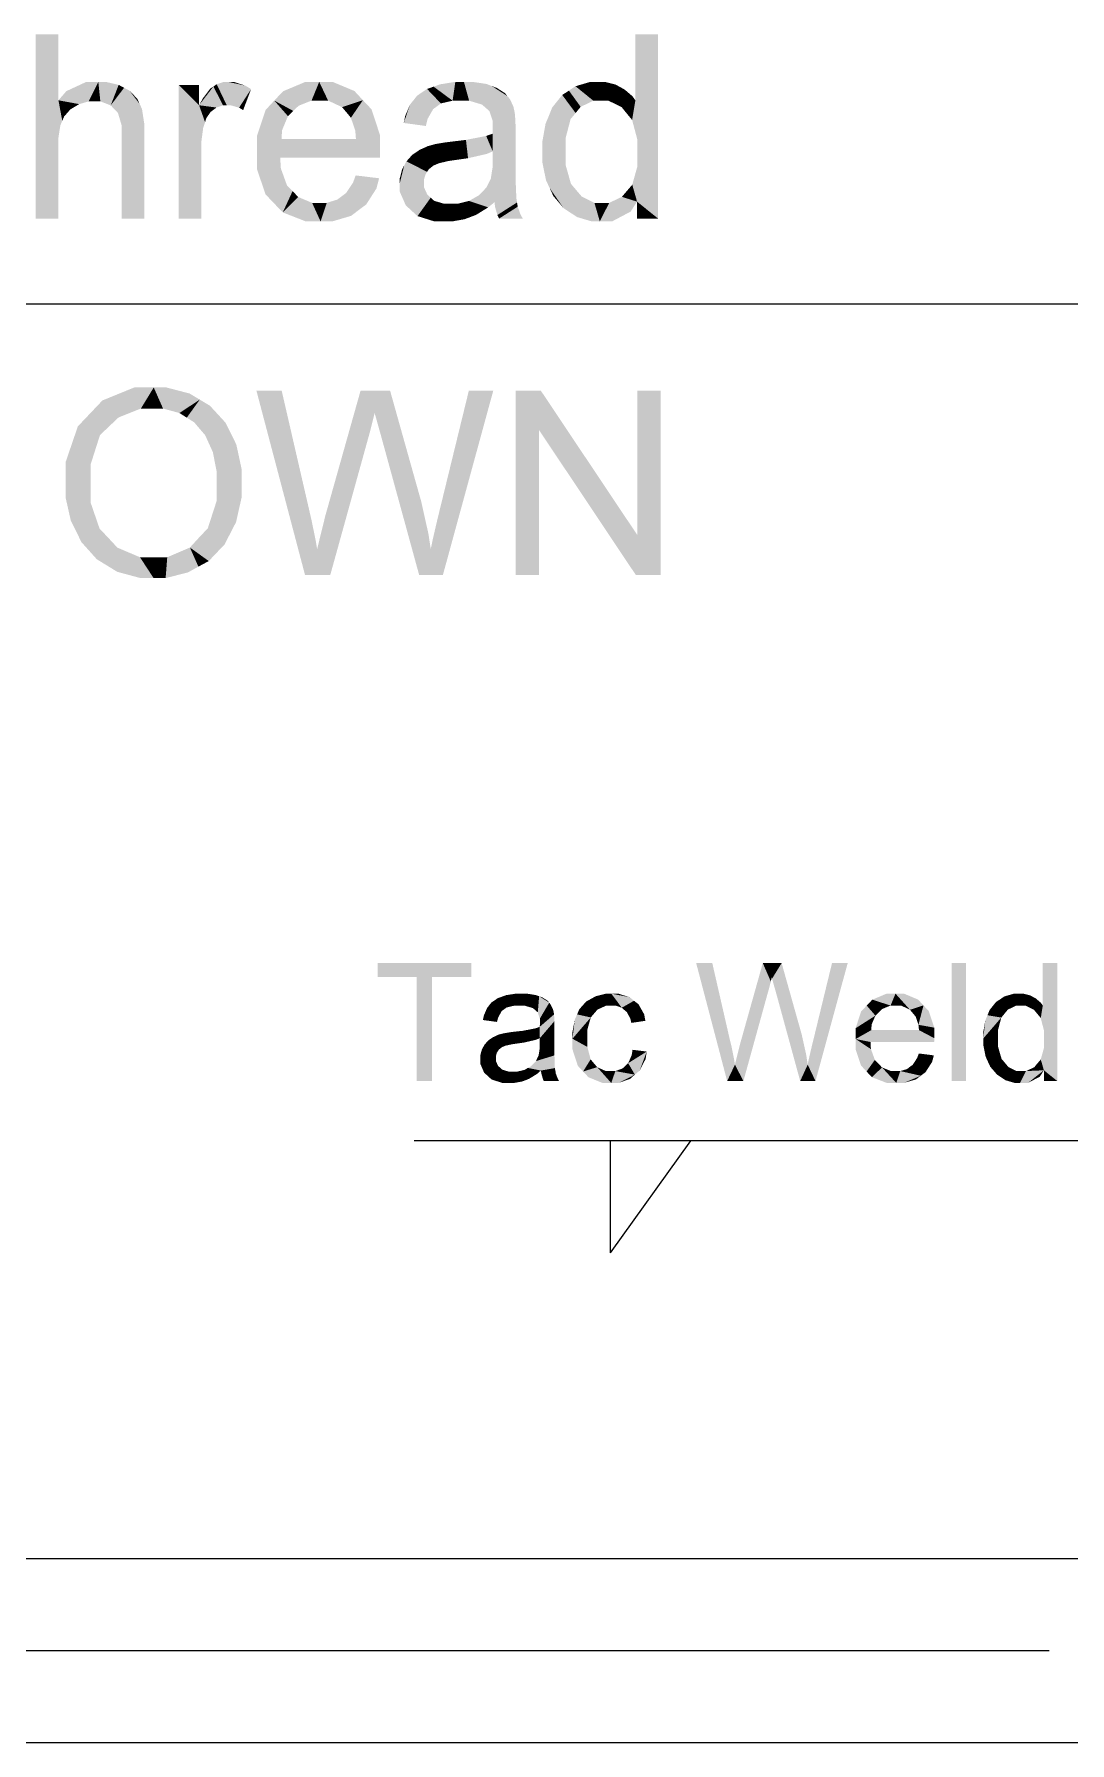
# Model space of a CAD drawing. Header units: millimetres. Extents: x 2 to 579, y 1 to 405.
# Drawn here: x 208.05 to 215.64, y 100.45 to 112.96 of the extents above; entities that cross this region are included whole.
import ezdxf

# ---------------------------------------------------------------- set-up
doc = ezdxf.new("R2010")
doc.units = ezdxf.units.MM
doc.linetypes.add('XKITLINE00', pattern=[0])
doc.layers.add('LinkedObject', color=7, linetype='Continuous', lineweight=0)

# ---------------------------------------------------------------- blocks, each defined once
blk = doc.blocks.new('*A4')
at = {"layer": 'LinkedObject'}
for points in [[(208.232, 112.958), (208.066, 111.608), (208.066, 112.958)], [(208.232, 112.474), (208.066, 111.608), (208.232, 112.958)], [(212.624, 112.958), (212.458, 112.474), (212.458, 112.958)], [(212.624, 112.958), (212.473, 112.183), (212.458, 112.474)], [(212.473, 112.183), (212.624, 112.958), (212.624, 111.608)], [(208.436, 112.609), (208.232, 112.474), (208.29, 112.541)], [(208.524, 112.609), (208.232, 112.474), (208.436, 112.609)], [(208.453, 112.466), (208.232, 112.474), (208.524, 112.609)], [(208.453, 112.466), (208.524, 112.609), (208.49, 112.466)], [(208.49, 112.466), (208.524, 112.609), (208.539, 112.466)], [(208.524, 112.609), (208.615, 112.437), (208.539, 112.466)], [(208.578, 112.609), (208.615, 112.437), (208.524, 112.609)], [(208.673, 112.587), (208.615, 112.437), (208.578, 112.609)], [(208.713, 112.566), (208.615, 112.437), (208.673, 112.587)], [(208.713, 112.566), (208.642, 112.409), (208.615, 112.437)], [(208.753, 112.544), (208.642, 112.409), (208.713, 112.566)], [(208.642, 112.409), (208.753, 112.544), (208.668, 112.381)], [(208.668, 112.381), (208.753, 112.544), (208.827, 112.447)], [(208.827, 112.447), (208.753, 112.544), (208.81, 112.485)], [(209.112, 112.587), (209.262, 112.438), (209.112, 111.608)], [(209.262, 112.438), (209.112, 112.587), (209.262, 112.587)], [(209.367, 112.575), (209.262, 112.438), (209.343, 112.559)], [(209.438, 112.437), (209.262, 112.438), (209.367, 112.575)], [(209.343, 112.559), (209.262, 112.438), (209.291, 112.49)], [(209.391, 112.592), (209.465, 112.437), (209.367, 112.575)], [(209.367, 112.575), (209.465, 112.437), (209.438, 112.437)], [(209.444, 112.609), (209.465, 112.437), (209.391, 112.592)], [(209.473, 112.609), (209.465, 112.437), (209.444, 112.609)], [(209.473, 112.609), (209.495, 112.437), (209.465, 112.437)], [(209.6, 112.582), (209.473, 112.609), (209.515, 112.609)], [(209.643, 112.556), (209.473, 112.609), (209.6, 112.582)], [(209.555, 112.42), (209.473, 112.609), (209.643, 112.556)], [(209.495, 112.437), (209.473, 112.609), (209.555, 112.42)], [(209.555, 112.42), (209.643, 112.556), (209.585, 112.402)], [(210.041, 112.609), (209.813, 112.472), (209.877, 112.54)], [(210.142, 112.609), (209.813, 112.472), (210.041, 112.609)], [(210.086, 112.472), (209.813, 112.472), (210.142, 112.609)], [(210.086, 112.472), (210.142, 112.609), (210.144, 112.472)], [(210.142, 112.609), (210.207, 112.472), (210.144, 112.472)], [(210.4, 112.542), (210.142, 112.609), (210.24, 112.609)], [(210.462, 112.475), (210.142, 112.609), (210.4, 112.542)], [(210.309, 112.424), (210.142, 112.609), (210.462, 112.475)], [(210.207, 112.472), (210.142, 112.609), (210.309, 112.424)], [(210.859, 112.508), (211.033, 112.451), (210.834, 112.476)], [(210.932, 112.557), (211.033, 112.451), (210.859, 112.508)], [(210.98, 112.574), (211.033, 112.451), (210.932, 112.557)], [(211.139, 112.609), (210.98, 112.574), (211.028, 112.591)], [(211.119, 112.471), (210.98, 112.574), (211.139, 112.609)], [(211.033, 112.451), (210.98, 112.574), (211.119, 112.471)], [(211.119, 112.471), (211.139, 112.609), (211.177, 112.471)], [(211.177, 112.471), (211.139, 112.609), (211.24, 112.471)], [(211.202, 112.609), (211.24, 112.471), (211.139, 112.609)], [(211.366, 112.594), (211.202, 112.609), (211.264, 112.609)], [(211.405, 112.579), (211.202, 112.609), (211.366, 112.594)], [(211.334, 112.443), (211.202, 112.609), (211.405, 112.579)], [(211.24, 112.471), (211.202, 112.609), (211.334, 112.443)], [(211.334, 112.443), (211.405, 112.579), (211.366, 112.415)], [(211.366, 112.415), (211.405, 112.579), (211.389, 112.394)], [(211.405, 112.579), (211.413, 112.323), (211.389, 112.394)], [(211.52, 112.505), (211.413, 112.323), (211.405, 112.579)], [(211.502, 112.527), (211.405, 112.579), (211.444, 112.564)], [(211.52, 112.505), (211.405, 112.579), (211.502, 112.527)], [(211.539, 112.483), (211.413, 112.323), (211.52, 112.505)], [(211.922, 112.513), (212.02, 112.381), (211.849, 112.422)], [(212.057, 112.426), (211.922, 112.513), (211.971, 112.545)], [(212.02, 112.381), (211.922, 112.513), (212.057, 112.426)], [(212.019, 112.577), (212.15, 112.471), (211.971, 112.545)], [(211.971, 112.545), (212.15, 112.471), (212.057, 112.426)], [(212.128, 112.609), (212.15, 112.471), (212.019, 112.577)], [(212.189, 112.609), (212.15, 112.471), (212.128, 112.609)], [(212.15, 112.471), (212.189, 112.609), (212.205, 112.471)], [(212.189, 112.609), (212.261, 112.471), (212.205, 112.471)], [(212.233, 112.609), (212.261, 112.471), (212.189, 112.609)], [(212.311, 112.59), (212.261, 112.471), (212.233, 112.609)], [(212.346, 112.571), (212.261, 112.471), (212.311, 112.59)], [(212.346, 112.571), (212.357, 112.424), (212.261, 112.471)], [(212.38, 112.552), (212.357, 112.424), (212.346, 112.571)], [(212.436, 112.504), (212.357, 112.424), (212.38, 112.552)], [(212.458, 112.474), (212.357, 112.424), (212.436, 112.504)], [(208.232, 112.201), (208.066, 111.608), (208.232, 112.474)], [(208.232, 112.201), (208.232, 112.474), (208.246, 112.291)], [(208.246, 112.291), (208.232, 112.474), (208.26, 112.324)], [(208.26, 112.324), (208.232, 112.474), (208.274, 112.356)], [(208.274, 112.356), (208.232, 112.474), (208.32, 112.408)], [(208.32, 112.408), (208.232, 112.474), (208.352, 112.427)], [(208.352, 112.427), (208.232, 112.474), (208.384, 112.446)], [(208.384, 112.446), (208.232, 112.474), (208.453, 112.466)], [(208.827, 112.447), (208.695, 112.29), (208.668, 112.381)], [(208.844, 112.41), (208.695, 112.29), (208.827, 112.447)], [(208.861, 112.3), (208.695, 112.29), (208.844, 112.41)], [(209.112, 111.608), (209.262, 112.438), (209.279, 111.608)], [(209.262, 112.438), (209.279, 112.12), (209.279, 111.608)], [(209.279, 112.12), (209.262, 112.438), (209.279, 112.173)], [(209.279, 112.173), (209.262, 112.438), (209.292, 112.27)], [(209.292, 112.27), (209.262, 112.438), (209.306, 112.314)], [(209.306, 112.314), (209.262, 112.438), (209.315, 112.343)], [(209.315, 112.343), (209.262, 112.438), (209.346, 112.388)], [(209.346, 112.388), (209.262, 112.438), (209.367, 112.404)], [(209.367, 112.404), (209.262, 112.438), (209.389, 112.421)], [(209.389, 112.421), (209.262, 112.438), (209.438, 112.437)], [(209.813, 112.472), (209.686, 112.213), (209.75, 112.404)], [(209.913, 112.358), (209.686, 112.213), (209.813, 112.472)], [(209.813, 112.472), (209.952, 112.396), (209.913, 112.358)], [(209.952, 112.396), (209.813, 112.472), (209.991, 112.434)], [(209.991, 112.434), (209.813, 112.472), (210.086, 112.472)], [(210.309, 112.424), (210.462, 112.475), (210.349, 112.377)], [(210.462, 112.475), (210.374, 112.346), (210.349, 112.377)], [(210.374, 112.346), (210.462, 112.475), (210.406, 112.253)], [(210.406, 112.253), (210.462, 112.475), (210.587, 112.22)], [(210.587, 112.22), (210.462, 112.475), (210.525, 112.408)], [(210.834, 112.476), (210.761, 112.308), (210.808, 112.444)], [(210.977, 112.41), (210.761, 112.308), (210.834, 112.476)], [(210.808, 112.444), (210.761, 112.308), (210.772, 112.36)], [(210.936, 112.338), (210.761, 112.308), (210.977, 112.41)], [(210.977, 112.41), (210.834, 112.476), (211.005, 112.43)], [(211.005, 112.43), (210.834, 112.476), (211.033, 112.451)], [(211.413, 112.268), (211.576, 112.371), (211.412, 112.246)], [(211.412, 112.246), (211.576, 112.371), (211.412, 112.229)], [(211.412, 112.229), (211.576, 112.371), (211.413, 112.1)], [(211.565, 112.426), (211.413, 112.323), (211.539, 112.483)], [(211.572, 112.392), (211.413, 112.323), (211.565, 112.426)], [(211.413, 112.323), (211.572, 112.392), (211.576, 112.371)], [(211.413, 112.323), (211.576, 112.371), (211.413, 112.272)], [(211.413, 112.272), (211.576, 112.371), (211.413, 112.268)], [(211.58, 112.295), (211.413, 112.1), (211.576, 112.371)], [(211.825, 112.362), (211.776, 112.097), (211.8, 112.303)], [(211.983, 112.336), (211.776, 112.097), (211.825, 112.362)], [(211.849, 112.422), (212.02, 112.381), (211.825, 112.362)], [(211.825, 112.362), (212.02, 112.381), (211.983, 112.336)], [(212.357, 112.424), (212.458, 112.474), (212.395, 112.377)], [(212.395, 112.377), (212.458, 112.474), (212.434, 112.33)], [(212.458, 112.474), (212.473, 112.183), (212.434, 112.33)], [(208.861, 112.228), (208.695, 112.29), (208.861, 112.3)], [(208.695, 112.29), (208.861, 112.228), (208.695, 112.228)], [(209.87, 112.255), (209.686, 112.213), (209.913, 112.358)], [(209.686, 112.213), (209.87, 112.255), (209.866, 112.191)], [(210.406, 112.253), (210.587, 112.22), (210.411, 112.191)], [(210.761, 112.308), (210.936, 112.338), (210.923, 112.286)], [(211.58, 112.239), (211.412, 112.039), (211.413, 112.1)], [(211.58, 112.018), (211.412, 112.039), (211.58, 112.239)], [(211.58, 112.239), (211.413, 112.1), (211.58, 112.295)], [(211.946, 112.194), (211.776, 112.097), (211.983, 112.336)], [(211.8, 112.303), (211.776, 112.097), (211.776, 112.17)], [(208.232, 112.143), (208.066, 111.608), (208.232, 112.201)], [(208.066, 111.608), (208.232, 112.143), (208.232, 111.608)], [(208.695, 111.608), (208.861, 112.228), (208.861, 111.608)], [(208.695, 112.228), (208.861, 112.228), (208.695, 111.608)], [(209.866, 112.191), (209.686, 112.089), (209.686, 112.213)], [(209.866, 112.191), (210.587, 112.099), (209.686, 112.089)], [(210.411, 112.191), (210.587, 112.099), (209.866, 112.191)], [(210.587, 112.099), (210.411, 112.191), (210.587, 112.22)], [(210.877, 112.111), (210.977, 111.995), (210.851, 112.093)], [(210.937, 112.138), (210.977, 111.995), (210.877, 112.111)], [(210.97, 112.147), (210.977, 111.995), (210.937, 112.138)], [(210.994, 112.154), (211.019, 112.013), (210.97, 112.147)], [(210.977, 111.995), (210.97, 112.147), (210.998, 112.004)], [(210.998, 112.004), (210.97, 112.147), (211.019, 112.013)], [(211.068, 112.166), (211.091, 112.03), (210.994, 112.154)], [(210.994, 112.154), (211.091, 112.03), (211.019, 112.013)], [(211.117, 112.172), (211.142, 112.037), (211.068, 112.166)], [(211.068, 112.166), (211.142, 112.037), (211.091, 112.03)], [(211.217, 112.184), (211.232, 112.05), (211.117, 112.172)], [(211.117, 112.172), (211.232, 112.05), (211.142, 112.037)], [(211.365, 112.213), (211.413, 112.1), (211.217, 112.184)], [(211.217, 112.184), (211.413, 112.1), (211.232, 112.05)], [(211.412, 112.229), (211.413, 112.1), (211.365, 112.213)], [(211.776, 112.097), (211.946, 112.194), (211.946, 112.097)], [(212.473, 112.183), (212.624, 111.608), (212.473, 112.083)], [(210.587, 112.092), (209.686, 112.089), (210.587, 112.099)], [(210.586, 112.07), (209.686, 112.089), (210.587, 112.092)], [(209.686, 112.089), (209.812, 111.719), (209.686, 111.97)], [(209.861, 111.975), (209.812, 111.719), (209.686, 112.089)], [(209.861, 111.975), (209.686, 112.089), (209.856, 112.055)], [(210.586, 112.055), (209.686, 112.089), (210.586, 112.07)], [(209.856, 112.055), (209.686, 112.089), (210.586, 112.055)], [(210.765, 111.998), (210.732, 111.867), (210.749, 111.968)], [(210.921, 111.932), (210.732, 111.867), (210.765, 111.998)], [(210.781, 112.027), (210.932, 111.95), (210.765, 111.998)], [(210.765, 111.998), (210.932, 111.95), (210.921, 111.932)], [(210.824, 112.075), (210.932, 111.95), (210.781, 112.027)], [(210.944, 111.968), (210.824, 112.075), (210.851, 112.093)], [(210.932, 111.95), (210.824, 112.075), (210.944, 111.968)], [(210.851, 112.093), (210.977, 111.995), (210.944, 111.968)], [(211.232, 112.05), (211.413, 112.1), (211.368, 112.081)], [(211.399, 111.901), (211.58, 112.018), (211.58, 111.903)], [(211.412, 111.984), (211.58, 112.018), (211.399, 111.901)], [(211.58, 112.018), (211.412, 111.984), (211.412, 112.039)], [(211.776, 112.097), (211.946, 112.003), (211.776, 112.022)], [(211.946, 112.003), (211.776, 112.097), (211.946, 112.097)], [(211.776, 112.022), (211.946, 112.003), (211.803, 111.889)], [(211.803, 111.889), (211.946, 112.003), (211.83, 111.831)], [(211.83, 111.831), (211.946, 112.003), (211.986, 111.862)], [(212.473, 111.992), (212.624, 111.608), (212.435, 111.856)], [(212.473, 112.083), (212.624, 111.608), (212.473, 111.992)], [(209.686, 111.97), (209.812, 111.719), (209.749, 111.785)], [(209.906, 111.851), (209.812, 111.719), (209.861, 111.975)], [(210.339, 111.795), (210.581, 111.903), (210.486, 111.711)], [(210.39, 111.872), (210.581, 111.903), (210.339, 111.795)], [(210.581, 111.903), (210.39, 111.872), (210.409, 111.924)], [(210.486, 111.711), (210.581, 111.903), (210.561, 111.828)], [(210.749, 111.968), (210.732, 111.867), (210.732, 111.902)], [(210.909, 111.893), (210.732, 111.867), (210.921, 111.932)], [(210.732, 111.867), (210.909, 111.893), (210.909, 111.871)], [(210.909, 111.838), (210.732, 111.867), (210.909, 111.871)], [(210.732, 111.867), (210.909, 111.838), (210.732, 111.805)], [(211.313, 111.779), (211.58, 111.903), (211.586, 111.757)], [(211.368, 111.837), (211.58, 111.903), (211.313, 111.779)], [(211.385, 111.873), (211.58, 111.903), (211.368, 111.837)], [(211.58, 111.903), (211.385, 111.873), (211.399, 111.901)], [(211.986, 111.862), (211.933, 111.683), (211.83, 111.831)], [(212.025, 111.816), (211.933, 111.683), (211.986, 111.862)], [(209.812, 111.719), (209.906, 111.851), (209.875, 111.653)], [(209.947, 111.809), (209.875, 111.653), (209.906, 111.851)], [(209.988, 111.766), (209.875, 111.653), (209.947, 111.809)], [(209.988, 111.766), (210.152, 111.587), (209.875, 111.653)], [(210.09, 111.723), (210.152, 111.587), (209.988, 111.766)], [(210.275, 111.747), (210.431, 111.67), (210.197, 111.723)], [(210.307, 111.771), (210.486, 111.711), (210.275, 111.747)], [(210.431, 111.67), (210.275, 111.747), (210.486, 111.711)], [(210.339, 111.795), (210.486, 111.711), (210.307, 111.771)], [(210.732, 111.805), (210.909, 111.838), (210.776, 111.705)], [(210.776, 111.705), (210.909, 111.838), (210.819, 111.665)], [(210.819, 111.665), (210.909, 111.838), (210.934, 111.783)], [(210.934, 111.783), (210.862, 111.626), (210.819, 111.665)], [(210.959, 111.761), (210.862, 111.626), (210.934, 111.783)], [(210.984, 111.738), (210.862, 111.626), (210.959, 111.761)], [(210.862, 111.626), (210.984, 111.738), (210.986, 111.587)], [(211.066, 111.587), (210.984, 111.738), (211.058, 111.716)], [(210.986, 111.587), (210.984, 111.738), (211.066, 111.587)], [(211.249, 111.619), (211.154, 111.716), (211.239, 111.737)], [(211.426, 111.728), (211.239, 111.737), (211.276, 111.758)], [(211.38, 111.69), (211.239, 111.737), (211.426, 111.728)], [(211.291, 111.635), (211.239, 111.737), (211.38, 111.69)], [(211.249, 111.619), (211.239, 111.737), (211.291, 111.635)], [(211.313, 111.779), (211.586, 111.757), (211.276, 111.758)], [(211.586, 111.757), (211.426, 111.728), (211.276, 111.758)], [(211.426, 111.728), (211.586, 111.757), (211.43, 111.694)], [(211.43, 111.694), (211.586, 111.757), (211.591, 111.726)], [(211.83, 111.831), (211.933, 111.683), (211.857, 111.773)], [(211.933, 111.683), (212.025, 111.816), (211.982, 111.651)], [(211.982, 111.651), (212.025, 111.816), (212.065, 111.769)], [(212.065, 111.769), (212.197, 111.587), (211.982, 111.651)], [(212.158, 111.723), (212.197, 111.587), (212.065, 111.769)], [(212.359, 111.767), (212.47, 111.732), (212.266, 111.723)], [(212.47, 111.732), (212.359, 111.767), (212.397, 111.812)], [(212.435, 111.856), (212.47, 111.732), (212.397, 111.812)], [(212.435, 111.856), (212.624, 111.608), (212.47, 111.732)], [(209.875, 111.653), (210.152, 111.587), (210.044, 111.587)], [(210.152, 111.723), (210.152, 111.587), (210.09, 111.723)], [(210.197, 111.723), (210.431, 111.67), (210.152, 111.587)], [(210.197, 111.723), (210.152, 111.587), (210.152, 111.723)], [(210.152, 111.587), (210.431, 111.67), (210.237, 111.587)], [(210.237, 111.587), (210.431, 111.67), (210.376, 111.628)], [(211.058, 111.716), (211.115, 111.587), (211.066, 111.587)], [(211.106, 111.716), (211.115, 111.587), (211.058, 111.716)], [(211.154, 111.716), (211.115, 111.587), (211.106, 111.716)], [(211.115, 111.587), (211.154, 111.716), (211.206, 111.603)], [(211.206, 111.603), (211.154, 111.716), (211.249, 111.619)], [(211.591, 111.726), (211.447, 111.634), (211.43, 111.694)], [(211.596, 111.695), (211.447, 111.634), (211.591, 111.726)], [(211.596, 111.695), (211.46, 111.608), (211.447, 111.634)], [(211.617, 111.636), (211.46, 111.608), (211.596, 111.695)], [(211.46, 111.608), (211.617, 111.636), (211.633, 111.608)], [(211.982, 111.651), (212.197, 111.587), (212.031, 111.619)], [(212.031, 111.619), (212.197, 111.587), (212.138, 111.587)], [(212.197, 111.587), (212.158, 111.723), (212.212, 111.723)], [(212.197, 111.587), (212.47, 111.732), (212.287, 111.587)], [(212.266, 111.723), (212.47, 111.732), (212.197, 111.587)], [(212.266, 111.723), (212.197, 111.587), (212.212, 111.723)], [(212.287, 111.587), (212.47, 111.732), (212.423, 111.659)], [(212.47, 111.732), (212.624, 111.608), (212.47, 111.608)], [(208.787, 110.371), (208.464, 110.181), (208.554, 110.276)], [(208.93, 110.371), (208.464, 110.181), (208.787, 110.371)], [(208.836, 110.217), (208.464, 110.181), (208.93, 110.371)], [(208.836, 110.217), (208.93, 110.371), (208.931, 110.217)], [(208.93, 110.371), (208.998, 110.217), (208.931, 110.217)], [(209.192, 110.327), (208.93, 110.371), (209.023, 110.371)], [(209.267, 110.282), (208.93, 110.371), (209.192, 110.327)], [(209.118, 110.184), (208.93, 110.371), (209.267, 110.282)], [(208.998, 110.217), (208.93, 110.371), (209.118, 110.184)], [(209.118, 110.184), (209.267, 110.282), (209.172, 110.15)], [(209.267, 110.282), (209.226, 110.116), (209.172, 110.15)], [(209.226, 110.116), (209.267, 110.282), (209.307, 110.021)], [(209.456, 110.113), (209.267, 110.282), (209.342, 110.237)], [(209.496, 110.033), (209.267, 110.282), (209.456, 110.113)], [(209.307, 110.021), (209.267, 110.282), (209.496, 110.033)], [(209.867, 110.348), (210.038, 108.998), (209.682, 110.348)], [(210.071, 109.463), (210.038, 108.998), (209.867, 110.348)], [(210.445, 110.348), (210.508, 110.026), (210.188, 109.436)], [(210.508, 110.026), (210.445, 110.348), (210.517, 110.059)], [(210.517, 110.059), (210.445, 110.348), (210.537, 110.139)], [(210.537, 110.139), (210.445, 110.348), (210.548, 110.185)], [(210.661, 110.348), (210.548, 110.185), (210.445, 110.348)], [(210.548, 110.185), (210.661, 110.348), (210.552, 110.17)], [(210.552, 110.17), (210.661, 110.348), (210.574, 110.091)], [(210.574, 110.091), (210.661, 110.348), (210.592, 110.027)], [(210.592, 110.027), (210.661, 110.348), (210.853, 109.664)], [(211.417, 110.348), (211.026, 109.48), (211.238, 110.348)], [(211.048, 108.998), (211.026, 109.48), (211.417, 110.348)], [(211.582, 110.348), (211.753, 110.058), (211.582, 108.998)], [(211.753, 110.058), (211.582, 110.348), (211.765, 110.348)], [(211.753, 110.058), (211.765, 110.348), (212.461, 108.998)], [(212.461, 108.998), (211.765, 110.348), (212.473, 109.289)], [(212.644, 110.348), (212.473, 109.289), (212.473, 110.348)], [(212.644, 108.998), (212.473, 109.289), (212.644, 110.348)], [(208.464, 110.181), (208.284, 109.655), (208.374, 110.086)], [(208.536, 110.022), (208.284, 109.655), (208.464, 110.181)], [(208.673, 110.152), (208.464, 110.181), (208.836, 110.217)], [(208.464, 110.181), (208.673, 110.152), (208.604, 110.087)], [(208.536, 110.022), (208.464, 110.181), (208.604, 110.087)], [(208.374, 110.086), (208.284, 109.655), (208.284, 109.823)], [(208.467, 109.805), (208.284, 109.655), (208.536, 110.022)], [(209.307, 110.021), (209.496, 110.033), (209.335, 109.959)], [(209.496, 110.033), (209.363, 109.898), (209.335, 109.959)], [(209.363, 109.898), (209.496, 110.033), (209.391, 109.754)], [(209.391, 109.754), (209.496, 110.033), (209.574, 109.772)], [(209.574, 109.772), (209.496, 110.033), (209.535, 109.953)], [(210.188, 109.436), (210.508, 110.026), (210.223, 108.998)], [(210.853, 109.664), (210.874, 108.998), (210.592, 110.027)], [(211.582, 108.998), (211.753, 110.058), (211.753, 108.998)], [(208.284, 109.655), (208.467, 109.805), (208.467, 109.652)], [(209.391, 109.672), (209.574, 109.772), (209.574, 109.671)], [(209.391, 109.754), (209.574, 109.772), (209.391, 109.672)], [(208.284, 109.655), (208.467, 109.53), (208.284, 109.567)], [(208.467, 109.53), (208.284, 109.655), (208.467, 109.652)], [(209.326, 109.34), (209.574, 109.671), (209.491, 109.304)], [(209.391, 109.541), (209.574, 109.671), (209.326, 109.34)], [(209.574, 109.671), (209.391, 109.541), (209.391, 109.672)], [(209.491, 109.304), (209.574, 109.671), (209.533, 109.385)], [(209.533, 109.385), (209.574, 109.671), (209.574, 109.568)], [(210.889, 109.537), (210.874, 108.998), (210.853, 109.664)], [(208.284, 109.567), (208.467, 109.53), (208.322, 109.398)], [(208.322, 109.398), (208.467, 109.53), (208.361, 109.319)], [(208.361, 109.319), (208.467, 109.53), (208.533, 109.338)], [(210.942, 109.299), (210.874, 108.998), (210.889, 109.537)], [(210.087, 109.393), (210.038, 108.998), (210.071, 109.463)], [(210.115, 109.256), (210.038, 108.998), (210.087, 109.393)], [(210.184, 109.42), (210.223, 108.998), (210.153, 109.295)], [(210.188, 109.436), (210.223, 108.998), (210.184, 109.42)], [(211.006, 109.398), (211.048, 108.998), (210.972, 109.251)], [(211.026, 109.48), (211.048, 108.998), (211.006, 109.398)], [(208.533, 109.338), (208.513, 109.113), (208.361, 109.319)], [(208.361, 109.319), (208.513, 109.113), (208.4, 109.239)], [(208.599, 109.268), (208.513, 109.113), (208.533, 109.338)], [(208.513, 109.113), (208.599, 109.268), (208.588, 109.067)], [(208.588, 109.067), (208.599, 109.268), (208.664, 109.198)], [(209.26, 109.27), (209.333, 109.1), (209.195, 109.199)], [(209.491, 109.304), (209.26, 109.27), (209.326, 109.34)], [(209.45, 109.223), (209.26, 109.27), (209.491, 109.304)], [(209.333, 109.1), (209.26, 109.27), (209.45, 109.223)], [(210.127, 109.187), (210.038, 108.998), (210.115, 109.256)], [(210.153, 109.295), (210.223, 108.998), (210.127, 109.187)], [(210.959, 109.187), (210.874, 108.998), (210.942, 109.299)], [(210.972, 109.251), (211.048, 108.998), (210.959, 109.187)], [(212.473, 109.289), (212.644, 108.998), (212.461, 108.998)], [(208.664, 109.198), (208.929, 108.975), (208.588, 109.067)], [(208.829, 109.128), (208.929, 108.975), (208.664, 109.198)], [(208.929, 108.975), (208.829, 109.128), (208.928, 109.128)], [(209.029, 109.128), (208.929, 108.975), (208.928, 109.128)], [(208.929, 108.975), (209.029, 109.128), (209.017, 108.975)], [(209.017, 108.975), (209.029, 109.128), (209.181, 109.017)], [(209.257, 109.059), (209.029, 109.128), (209.195, 109.199)], [(209.181, 109.017), (209.029, 109.128), (209.257, 109.059)], [(209.195, 109.199), (209.333, 109.1), (209.257, 109.059)], [(210.127, 109.187), (210.223, 108.998), (210.038, 108.998)], [(210.959, 109.187), (211.048, 108.998), (210.874, 108.998)], [(208.588, 109.067), (208.929, 108.975), (208.663, 109.021)], [(208.663, 109.021), (208.929, 108.975), (208.834, 108.975)], [(210.571, 106.156), (210.855, 106.054), (210.571, 106.054)], [(210.969, 106.054), (210.855, 106.054), (210.571, 106.156)], [(210.969, 106.054), (210.571, 106.156), (211.255, 106.156)], [(210.969, 106.054), (211.255, 106.156), (211.255, 106.054)], [(213.021, 106.156), (213.13, 105.292), (212.903, 106.156)], [(213.151, 105.589), (213.13, 105.292), (213.021, 106.156)], [(213.391, 106.156), (213.431, 105.95), (213.227, 105.572)], [(213.431, 105.95), (213.391, 106.156), (213.437, 105.971)], [(213.437, 105.971), (213.391, 106.156), (213.45, 106.021)], [(213.45, 106.021), (213.391, 106.156), (213.457, 106.051)], [(213.529, 106.156), (213.457, 106.051), (213.391, 106.156)], [(213.457, 106.051), (213.529, 106.156), (213.459, 106.042)], [(213.459, 106.042), (213.529, 106.156), (213.473, 105.991)], [(213.473, 105.991), (213.529, 106.156), (213.485, 105.95)], [(213.485, 105.95), (213.529, 106.156), (213.652, 105.718)], [(214.013, 106.156), (213.763, 105.6), (213.898, 106.156)], [(213.777, 105.292), (213.763, 105.6), (214.013, 106.156)], [(214.88, 106.156), (214.774, 105.292), (214.774, 106.156)], [(214.88, 105.292), (214.774, 105.292), (214.88, 106.156)], [(215.548, 106.156), (215.442, 105.846), (215.442, 106.156)], [(215.548, 106.156), (215.451, 105.659), (215.442, 105.846)], [(215.451, 105.659), (215.548, 106.156), (215.548, 105.292)], [(210.855, 105.292), (210.969, 106.054), (210.969, 105.292)], [(210.855, 106.054), (210.969, 106.054), (210.855, 105.292)], [(211.403, 105.867), (211.515, 105.831), (211.387, 105.847)], [(211.45, 105.899), (211.515, 105.831), (211.403, 105.867)], [(211.481, 105.91), (211.515, 105.831), (211.45, 105.899)], [(211.582, 105.932), (211.481, 105.91), (211.511, 105.921)], [(211.57, 105.844), (211.481, 105.91), (211.582, 105.932)], [(211.515, 105.831), (211.481, 105.91), (211.57, 105.844)], [(211.57, 105.844), (211.582, 105.932), (211.607, 105.844)], [(211.607, 105.844), (211.582, 105.932), (211.647, 105.844)], [(211.623, 105.932), (211.647, 105.844), (211.582, 105.932)], [(211.728, 105.922), (211.623, 105.932), (211.663, 105.932)], [(211.753, 105.913), (211.623, 105.932), (211.728, 105.922)], [(211.708, 105.826), (211.623, 105.932), (211.753, 105.913)], [(211.647, 105.844), (211.623, 105.932), (211.708, 105.826)], [(211.708, 105.826), (211.753, 105.913), (211.728, 105.808)], [(211.728, 105.808), (211.753, 105.913), (211.743, 105.795)], [(211.753, 105.913), (211.758, 105.749), (211.743, 105.795)], [(211.827, 105.866), (211.758, 105.749), (211.753, 105.913)], [(211.815, 105.88), (211.753, 105.913), (211.778, 105.904)], [(211.827, 105.866), (211.753, 105.913), (211.815, 105.88)], [(211.838, 105.851), (211.758, 105.749), (211.827, 105.866)], [(212.098, 105.875), (212.156, 105.787), (212.047, 105.818)], [(212.181, 105.816), (212.098, 105.875), (212.133, 105.894)], [(212.156, 105.787), (212.098, 105.875), (212.181, 105.816)], [(212.167, 105.913), (212.246, 105.845), (212.133, 105.894)], [(212.133, 105.894), (212.246, 105.845), (212.181, 105.816)], [(212.242, 105.932), (212.246, 105.845), (212.167, 105.913)], [(212.282, 105.932), (212.246, 105.845), (212.242, 105.932)], [(212.246, 105.845), (212.282, 105.932), (212.286, 105.845)], [(212.282, 105.932), (212.312, 105.845), (212.286, 105.845)], [(212.416, 105.906), (212.282, 105.932), (212.333, 105.932)], [(212.448, 105.88), (212.282, 105.932), (212.416, 105.906)], [(212.358, 105.829), (212.282, 105.932), (212.448, 105.88)], [(212.312, 105.845), (212.282, 105.932), (212.358, 105.829)], [(212.358, 105.829), (212.448, 105.88), (212.376, 105.813)], [(212.448, 105.88), (212.395, 105.797), (212.376, 105.813)], [(212.395, 105.797), (212.448, 105.88), (212.421, 105.749)], [(212.421, 105.749), (212.448, 105.88), (212.531, 105.733)], [(212.522, 105.781), (212.448, 105.88), (212.481, 105.854)], [(212.531, 105.733), (212.448, 105.88), (212.522, 105.781)], [(213.227, 105.572), (213.431, 105.95), (213.249, 105.292)], [(213.652, 105.718), (213.665, 105.292), (213.485, 105.95)], [(214.193, 105.888), (214.266, 105.82), (214.152, 105.845)], [(214.363, 105.932), (214.193, 105.888), (214.298, 105.932)], [(214.327, 105.845), (214.193, 105.888), (214.363, 105.932)], [(214.266, 105.82), (214.193, 105.888), (214.327, 105.845)], [(214.327, 105.845), (214.363, 105.932), (214.363, 105.845)], [(214.363, 105.932), (214.404, 105.845), (214.363, 105.845)], [(214.528, 105.889), (214.363, 105.932), (214.425, 105.932)], [(214.568, 105.846), (214.363, 105.932), (214.528, 105.889)], [(214.469, 105.814), (214.363, 105.932), (214.568, 105.846)], [(214.404, 105.845), (214.363, 105.932), (214.469, 105.814)], [(215.099, 105.871), (215.162, 105.786), (215.052, 105.812)], [(215.186, 105.815), (215.099, 105.871), (215.13, 105.891)], [(215.162, 105.786), (215.099, 105.871), (215.186, 105.815)], [(215.161, 105.912), (215.245, 105.844), (215.13, 105.891)], [(215.13, 105.891), (215.245, 105.844), (215.186, 105.815)], [(215.231, 105.932), (215.245, 105.844), (215.161, 105.912)], [(215.27, 105.932), (215.245, 105.844), (215.231, 105.932)], [(215.245, 105.844), (215.27, 105.932), (215.28, 105.844)], [(215.27, 105.932), (215.316, 105.844), (215.28, 105.844)], [(215.298, 105.932), (215.316, 105.844), (215.27, 105.932)], [(215.348, 105.92), (215.316, 105.844), (215.298, 105.932)], [(215.37, 105.908), (215.316, 105.844), (215.348, 105.92)], [(215.37, 105.908), (215.377, 105.814), (215.316, 105.844)], [(215.392, 105.896), (215.377, 105.814), (215.37, 105.908)], [(215.428, 105.865), (215.377, 105.814), (215.392, 105.896)], [(215.442, 105.846), (215.377, 105.814), (215.428, 105.865)], [(211.387, 105.847), (211.341, 105.739), (211.371, 105.826)], [(211.479, 105.805), (211.341, 105.739), (211.387, 105.847)], [(211.371, 105.826), (211.341, 105.739), (211.348, 105.772)], [(211.453, 105.758), (211.341, 105.739), (211.479, 105.805)], [(211.341, 105.739), (211.453, 105.758), (211.444, 105.725)], [(211.479, 105.805), (211.387, 105.847), (211.497, 105.818)], [(211.497, 105.818), (211.387, 105.847), (211.515, 105.831)], [(211.758, 105.7), (211.862, 105.78), (211.757, 105.689)], [(211.757, 105.689), (211.862, 105.78), (211.758, 105.606)], [(211.855, 105.815), (211.758, 105.749), (211.838, 105.851)], [(211.86, 105.793), (211.758, 105.749), (211.855, 105.815)], [(211.758, 105.749), (211.86, 105.793), (211.862, 105.78)], [(211.758, 105.749), (211.862, 105.78), (211.758, 105.717)], [(211.758, 105.717), (211.862, 105.78), (211.758, 105.714)], [(211.758, 105.714), (211.862, 105.78), (211.758, 105.7)], [(211.865, 105.731), (211.758, 105.606), (211.862, 105.78)], [(211.865, 105.695), (211.758, 105.606), (211.865, 105.731)], [(212.031, 105.78), (211.997, 105.602), (212.014, 105.742)], [(212.131, 105.758), (211.997, 105.602), (212.031, 105.78)], [(212.106, 105.668), (211.997, 105.602), (212.131, 105.758)], [(212.014, 105.742), (211.997, 105.602), (211.997, 105.653)], [(212.047, 105.818), (212.156, 105.787), (212.031, 105.78)], [(212.031, 105.78), (212.156, 105.787), (212.131, 105.758)], [(212.421, 105.749), (212.531, 105.733), (212.428, 105.718)], [(214.152, 105.845), (214.071, 105.679), (214.111, 105.801)], [(214.216, 105.771), (214.071, 105.679), (214.152, 105.845)], [(214.188, 105.706), (214.071, 105.679), (214.216, 105.771)], [(214.152, 105.845), (214.266, 105.82), (214.216, 105.771)], [(214.469, 105.814), (214.568, 105.846), (214.495, 105.783)], [(214.568, 105.846), (214.511, 105.764), (214.495, 105.783)], [(214.511, 105.764), (214.568, 105.846), (214.531, 105.704)], [(214.531, 105.704), (214.568, 105.846), (214.647, 105.683)], [(214.647, 105.683), (214.568, 105.846), (214.607, 105.804)], [(215.037, 105.774), (215.006, 105.604), (215.021, 105.736)], [(215.138, 105.757), (215.006, 105.604), (215.037, 105.774)], [(215.114, 105.666), (215.006, 105.604), (215.138, 105.757)], [(215.021, 105.736), (215.006, 105.604), (215.006, 105.651)], [(215.052, 105.812), (215.162, 105.786), (215.037, 105.774)], [(215.037, 105.774), (215.162, 105.786), (215.138, 105.757)], [(215.377, 105.814), (215.442, 105.846), (215.402, 105.784)], [(215.402, 105.784), (215.442, 105.846), (215.427, 105.754)], [(215.442, 105.846), (215.451, 105.659), (215.427, 105.754)], [(211.415, 105.613), (211.479, 105.539), (211.398, 105.602)], [(211.453, 105.631), (211.479, 105.539), (211.415, 105.613)], [(211.474, 105.637), (211.479, 105.539), (211.453, 105.631)], [(211.49, 105.641), (211.506, 105.551), (211.474, 105.637)], [(211.479, 105.539), (211.474, 105.637), (211.492, 105.545)], [(211.492, 105.545), (211.474, 105.637), (211.506, 105.551)], [(211.537, 105.649), (211.552, 105.561), (211.49, 105.641)], [(211.49, 105.641), (211.552, 105.561), (211.506, 105.551)], [(211.568, 105.653), (211.585, 105.566), (211.537, 105.649)], [(211.537, 105.649), (211.585, 105.566), (211.552, 105.561)], [(211.633, 105.66), (211.642, 105.574), (211.568, 105.653)], [(211.568, 105.653), (211.642, 105.574), (211.585, 105.566)], [(211.727, 105.678), (211.758, 105.606), (211.633, 105.66)], [(211.633, 105.66), (211.758, 105.606), (211.642, 105.574)], [(211.642, 105.574), (211.758, 105.606), (211.729, 105.594)], [(211.757, 105.689), (211.758, 105.606), (211.727, 105.678)], [(211.865, 105.695), (211.757, 105.567), (211.758, 105.606)], [(211.865, 105.554), (211.757, 105.567), (211.865, 105.695)], [(211.997, 105.602), (212.106, 105.668), (212.106, 105.605)], [(212.106, 105.542), (211.997, 105.602), (212.106, 105.605)], [(213.675, 105.637), (213.665, 105.292), (213.652, 105.718)], [(213.709, 105.484), (213.665, 105.292), (213.675, 105.637)], [(214.071, 105.679), (214.188, 105.706), (214.186, 105.665)], [(214.186, 105.665), (214.071, 105.6), (214.071, 105.679)], [(214.186, 105.665), (214.647, 105.606), (214.071, 105.6)], [(214.647, 105.601), (214.071, 105.6), (214.647, 105.606)], [(214.535, 105.665), (214.647, 105.606), (214.186, 105.665)], [(214.531, 105.704), (214.647, 105.683), (214.535, 105.665)], [(214.647, 105.606), (214.535, 105.665), (214.647, 105.683)], [(215.006, 105.604), (215.114, 105.666), (215.114, 105.604)], [(215.451, 105.659), (215.548, 105.292), (215.451, 105.595)], [(211.343, 105.541), (211.322, 105.457), (211.333, 105.522)], [(211.443, 105.499), (211.322, 105.457), (211.343, 105.541)], [(211.333, 105.522), (211.322, 105.457), (211.322, 105.48)], [(211.436, 105.474), (211.322, 105.457), (211.443, 105.499)], [(211.354, 105.56), (211.45, 105.51), (211.343, 105.541)], [(211.343, 105.541), (211.45, 105.51), (211.443, 105.499)], [(211.381, 105.59), (211.45, 105.51), (211.354, 105.56)], [(211.458, 105.522), (211.381, 105.59), (211.398, 105.602)], [(211.45, 105.51), (211.381, 105.59), (211.458, 105.522)], [(211.398, 105.602), (211.479, 105.539), (211.458, 105.522)], [(211.694, 105.401), (211.865, 105.48), (211.868, 105.387)], [(211.729, 105.438), (211.865, 105.48), (211.694, 105.401)], [(211.74, 105.461), (211.865, 105.48), (211.729, 105.438)], [(211.865, 105.48), (211.74, 105.461), (211.749, 105.479)], [(211.749, 105.479), (211.865, 105.554), (211.865, 105.48)], [(211.757, 105.532), (211.865, 105.554), (211.749, 105.479)], [(211.865, 105.554), (211.757, 105.532), (211.757, 105.567)], [(211.997, 105.602), (212.075, 105.362), (211.997, 105.524)], [(212.106, 105.542), (212.075, 105.362), (211.997, 105.602)], [(211.997, 105.524), (212.075, 105.362), (212.036, 105.404)], [(212.13, 105.451), (212.075, 105.362), (212.106, 105.542)], [(212.405, 105.423), (212.541, 105.508), (212.454, 105.339)], [(212.431, 105.482), (212.541, 105.508), (212.405, 105.423)], [(212.541, 105.508), (212.431, 105.482), (212.437, 105.521)], [(212.454, 105.339), (212.541, 105.508), (212.489, 105.369)], [(212.489, 105.369), (212.541, 105.508), (212.533, 105.454)], [(213.162, 105.545), (213.13, 105.292), (213.151, 105.589)], [(213.18, 105.456), (213.13, 105.292), (213.162, 105.545)], [(213.204, 105.482), (213.249, 105.292), (213.187, 105.412)], [(213.224, 105.561), (213.249, 105.292), (213.204, 105.482)], [(213.227, 105.572), (213.249, 105.292), (213.224, 105.561)], [(213.72, 105.412), (213.665, 105.292), (213.709, 105.484)], [(213.75, 105.547), (213.777, 105.292), (213.728, 105.453)], [(213.763, 105.6), (213.777, 105.292), (213.75, 105.547)], [(214.647, 105.587), (214.071, 105.6), (214.647, 105.601)], [(214.071, 105.6), (214.151, 105.362), (214.071, 105.523)], [(214.183, 105.526), (214.151, 105.362), (214.071, 105.6)], [(214.183, 105.526), (214.071, 105.6), (214.18, 105.578)], [(214.646, 105.578), (214.071, 105.6), (214.647, 105.587)], [(214.18, 105.578), (214.071, 105.6), (214.646, 105.578)], [(214.071, 105.523), (214.151, 105.362), (214.111, 105.405)], [(214.212, 105.447), (214.151, 105.362), (214.183, 105.526)], [(214.489, 105.411), (214.644, 105.48), (214.583, 105.357)], [(214.521, 105.46), (214.644, 105.48), (214.489, 105.411)], [(214.644, 105.48), (214.521, 105.46), (214.534, 105.494)], [(214.583, 105.357), (214.644, 105.48), (214.631, 105.432)], [(215.006, 105.604), (215.114, 105.544), (215.006, 105.556)], [(215.114, 105.544), (215.006, 105.604), (215.114, 105.604)], [(215.006, 105.556), (215.114, 105.544), (215.023, 105.471)], [(215.023, 105.471), (215.114, 105.544), (215.04, 105.434)], [(215.04, 105.434), (215.114, 105.544), (215.14, 105.454)], [(215.451, 105.537), (215.548, 105.292), (215.427, 105.45)], [(215.451, 105.595), (215.548, 105.292), (215.451, 105.537)], [(211.322, 105.457), (211.436, 105.474), (211.436, 105.46)], [(211.436, 105.439), (211.322, 105.457), (211.436, 105.46)], [(211.322, 105.457), (211.436, 105.439), (211.322, 105.418)], [(211.322, 105.418), (211.436, 105.439), (211.35, 105.353)], [(211.35, 105.353), (211.436, 105.439), (211.378, 105.328)], [(211.378, 105.328), (211.436, 105.439), (211.452, 105.403)], [(211.452, 105.403), (211.405, 105.303), (211.378, 105.328)], [(211.468, 105.389), (211.405, 105.303), (211.452, 105.403)], [(211.484, 105.375), (211.405, 105.303), (211.468, 105.389)], [(211.405, 105.303), (211.484, 105.375), (211.485, 105.278)], [(211.536, 105.278), (211.484, 105.375), (211.531, 105.361)], [(211.485, 105.278), (211.484, 105.375), (211.536, 105.278)], [(211.531, 105.361), (211.567, 105.278), (211.536, 105.278)], [(211.561, 105.361), (211.567, 105.278), (211.531, 105.361)], [(211.592, 105.361), (211.567, 105.278), (211.561, 105.361)], [(211.567, 105.278), (211.592, 105.361), (211.626, 105.288)], [(211.653, 105.298), (211.592, 105.361), (211.646, 105.374)], [(211.626, 105.288), (211.592, 105.361), (211.653, 105.298)], [(211.766, 105.369), (211.646, 105.374), (211.67, 105.388)], [(211.737, 105.344), (211.646, 105.374), (211.766, 105.369)], [(211.68, 105.309), (211.646, 105.374), (211.737, 105.344)], [(211.653, 105.298), (211.646, 105.374), (211.68, 105.309)], [(211.694, 105.401), (211.868, 105.387), (211.67, 105.388)], [(211.868, 105.387), (211.766, 105.369), (211.67, 105.388)], [(211.766, 105.369), (211.868, 105.387), (211.769, 105.347)], [(211.769, 105.347), (211.868, 105.387), (211.872, 105.367)], [(211.872, 105.367), (211.78, 105.308), (211.769, 105.347)], [(211.875, 105.347), (211.78, 105.308), (211.872, 105.367)], [(212.075, 105.362), (212.13, 105.451), (212.154, 105.422)], [(212.178, 105.394), (212.075, 105.362), (212.154, 105.422)], [(212.178, 105.394), (212.281, 105.278), (212.075, 105.362)], [(212.075, 105.362), (212.281, 105.278), (212.114, 105.32)], [(212.241, 105.365), (212.281, 105.278), (212.178, 105.394)], [(212.281, 105.278), (212.241, 105.365), (212.28, 105.365)], [(212.311, 105.365), (212.281, 105.278), (212.28, 105.365)], [(212.311, 105.365), (212.454, 105.339), (212.281, 105.278)], [(212.363, 105.384), (212.454, 105.339), (212.311, 105.365)], [(212.454, 105.339), (212.363, 105.384), (212.384, 105.403)], [(212.405, 105.423), (212.454, 105.339), (212.384, 105.403)], [(213.187, 105.412), (213.13, 105.292), (213.18, 105.456)], [(213.187, 105.412), (213.249, 105.292), (213.13, 105.292)], [(213.72, 105.412), (213.777, 105.292), (213.665, 105.292)], [(213.728, 105.453), (213.777, 105.292), (213.72, 105.412)], [(214.151, 105.362), (214.212, 105.447), (214.191, 105.32)], [(214.238, 105.42), (214.191, 105.32), (214.212, 105.447)], [(214.264, 105.392), (214.191, 105.32), (214.238, 105.42)], [(214.264, 105.392), (214.369, 105.278), (214.191, 105.32)], [(214.33, 105.365), (214.369, 105.278), (214.264, 105.392)], [(214.369, 105.365), (214.369, 105.278), (214.33, 105.365)], [(214.398, 105.365), (214.548, 105.331), (214.369, 105.278)], [(214.398, 105.365), (214.369, 105.278), (214.369, 105.365)], [(214.448, 105.38), (214.548, 105.331), (214.398, 105.365)], [(214.468, 105.396), (214.583, 105.357), (214.448, 105.38)], [(214.548, 105.331), (214.448, 105.38), (214.583, 105.357)], [(214.489, 105.411), (214.583, 105.357), (214.468, 105.396)], [(215.14, 105.454), (215.106, 105.34), (215.04, 105.434)], [(215.04, 105.434), (215.106, 105.34), (215.057, 105.397)], [(215.165, 105.425), (215.106, 105.34), (215.14, 105.454)], [(215.106, 105.34), (215.165, 105.425), (215.137, 105.319)], [(215.137, 105.319), (215.165, 105.425), (215.19, 105.395)], [(215.19, 105.395), (215.275, 105.278), (215.137, 105.319)], [(215.25, 105.365), (215.275, 105.278), (215.19, 105.395)], [(215.275, 105.278), (215.25, 105.365), (215.285, 105.365)], [(215.275, 105.278), (215.45, 105.371), (215.333, 105.278)], [(215.319, 105.365), (215.45, 105.371), (215.275, 105.278)], [(215.319, 105.365), (215.275, 105.278), (215.285, 105.365)], [(215.379, 105.393), (215.45, 105.371), (215.319, 105.365)], [(215.333, 105.278), (215.45, 105.371), (215.42, 105.324)], [(215.45, 105.371), (215.379, 105.393), (215.403, 105.422)], [(215.427, 105.45), (215.45, 105.371), (215.403, 105.422)], [(215.427, 105.45), (215.548, 105.292), (215.45, 105.371)], [(215.45, 105.371), (215.548, 105.292), (215.45, 105.292)], [(211.875, 105.347), (211.788, 105.292), (211.78, 105.308)], [(211.889, 105.31), (211.788, 105.292), (211.875, 105.347)], [(211.788, 105.292), (211.889, 105.31), (211.899, 105.292)], [(212.114, 105.32), (212.281, 105.278), (212.217, 105.278)], [(212.281, 105.278), (212.454, 105.339), (212.333, 105.278)], [(212.333, 105.278), (212.454, 105.339), (212.419, 105.308)], [(214.191, 105.32), (214.369, 105.278), (214.3, 105.278)], [(214.369, 105.278), (214.548, 105.331), (214.423, 105.278)], [(214.423, 105.278), (214.548, 105.331), (214.513, 105.304)], [(215.137, 105.319), (215.275, 105.278), (215.169, 105.298)], [(215.169, 105.298), (215.275, 105.278), (215.237, 105.278)]]:
    blk.add_hatch(color=7, dxfattribs=at).paths.add_polyline_path(points, flags=17)
at = {"layer": 'LinkedObject', "color": 6, "linetype": 'XKITLINE00', "lineweight": 0}
for p, q in [((217.111, 110.982), (201.235, 110.982)), ((215.832, 104.854), (210.837, 104.854)), ((202.314, 101.121), (215.488, 101.121))]:
    blk.add_line(p, q, dxfattribs=at)
at = {"layer": 'LinkedObject', "color": 4, "linetype": 'XKITLINE00', "lineweight": 0}
for q in [(212.865, 104.854), (212.275, 104.854)]:
    blk.add_line((212.275, 104.034), q, dxfattribs=at)
at = {"layer": 'LinkedObject', "color": 7, "linetype": 'XKITLINE00', "lineweight": 0}
for p, q in [((204.694, 101.795), (233.828, 101.795)), ((233.828, 100.446), (204.694, 100.446))]:
    blk.add_line(p, q, dxfattribs=at)

msp = doc.modelspace()

# ---------------------------------------------------------------- block references
at = {"lineweight": 0}
msp.add_blockref('*A4', (0, 0), dxfattribs=at)

doc.saveas('drawing.dxf')
